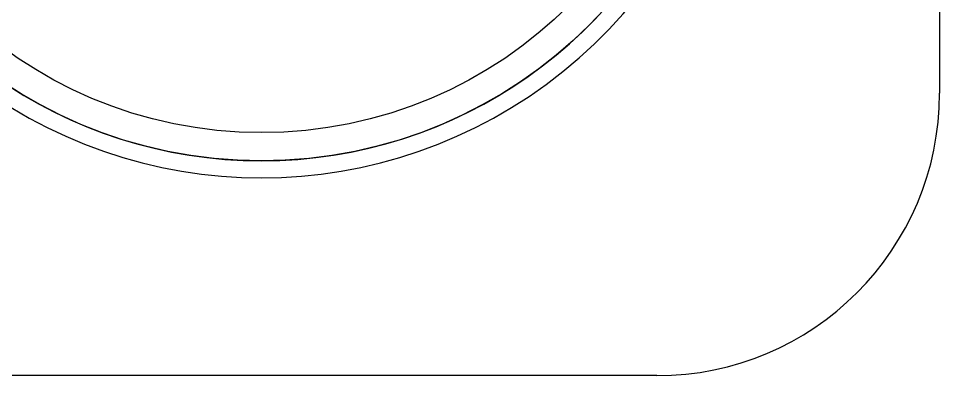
# Model space of a CAD drawing. Header units: millimetres. Extents: x -107 to 32, y -62 to 1.
# Drawn here: x 16.11 to 32.41, y -61.76 to -55.44 of the extents above; entities that cross this region are included whole.
import ezdxf

# ---------------------------------------------------------------- set-up
doc = ezdxf.new("R2010")
doc.units = ezdxf.units.MM
doc.layers.add('Pad', color=7, linetype='CONTINUOUS')
doc.layers.add('Part__Feature022', color=7, linetype='CONTINUOUS')

msp = doc.modelspace()

# ---------------------------------------------------------------- linework, layer by layer
at = {"layer": 'Pad'}
for p, q in [((32.4093, -3.63833), (32.4093, -56.7617)), ((32.4093, -3.63833, 2), (32.4093, -56.7617, 2)), ((32.4093, -3.63833), (32.4093, -56.7617)), ((32.4093, -3.63833, 2), (32.4093, -56.7617, 2)), ((32.4093, -56.7617), (32.4093, -56.7617, 2)), ((32.4093, -56.7617), (32.4093, -56.7617, 2)), ((27.4093, -61.7617), (-101.682, -61.7617)), ((27.4093, -61.7617, 2), (-101.682, -61.7617, 2)), ((27.4093, -61.7617), (-101.682, -61.7617)), ((27.4093, -61.7617, 2), (-101.682, -61.7617, 2)), ((27.4093, -61.7617), (27.4093, -61.7617, 2)), ((27.4093, -61.7617), (27.4093, -61.7617, 2))]:
    msp.add_line(p, q, dxfattribs=at)
for centre in [(27.4093, -56.7617), (27.4093, -56.7617, 2), (27.4093, -56.7617), (27.4093, -56.7617, 2)]:
    msp.add_arc(centre, 5, -90, 0, dxfattribs=at)
at = {"layer": 'Part__Feature022'}
for radius in [8.2, 8.2, 7.7, 7.7]:
    msp.add_circle((20.41, -49.76), radius, dxfattribs=at)
for centre, radius, start, end in [((20.41, -49.76, -6), 8.2, 129.357, 50.6433), ((20.41, -49.76, -6), 8.2, 129.357, 50.6433), ((20.41, -49.76, -6), 8.5, 153.395, 26.6047), ((20.41, -49.76, -6), 8.5, 153.395, 26.6047), ((20.41, -49.76, -4.75), 8.5, 153.395, 26.6047), ((20.41, -49.76, -4.75), 8.5, 153.395, 26.6047)]:
    msp.add_arc(centre, radius, start, end, dxfattribs=at)

doc.saveas('drawing.dxf')
